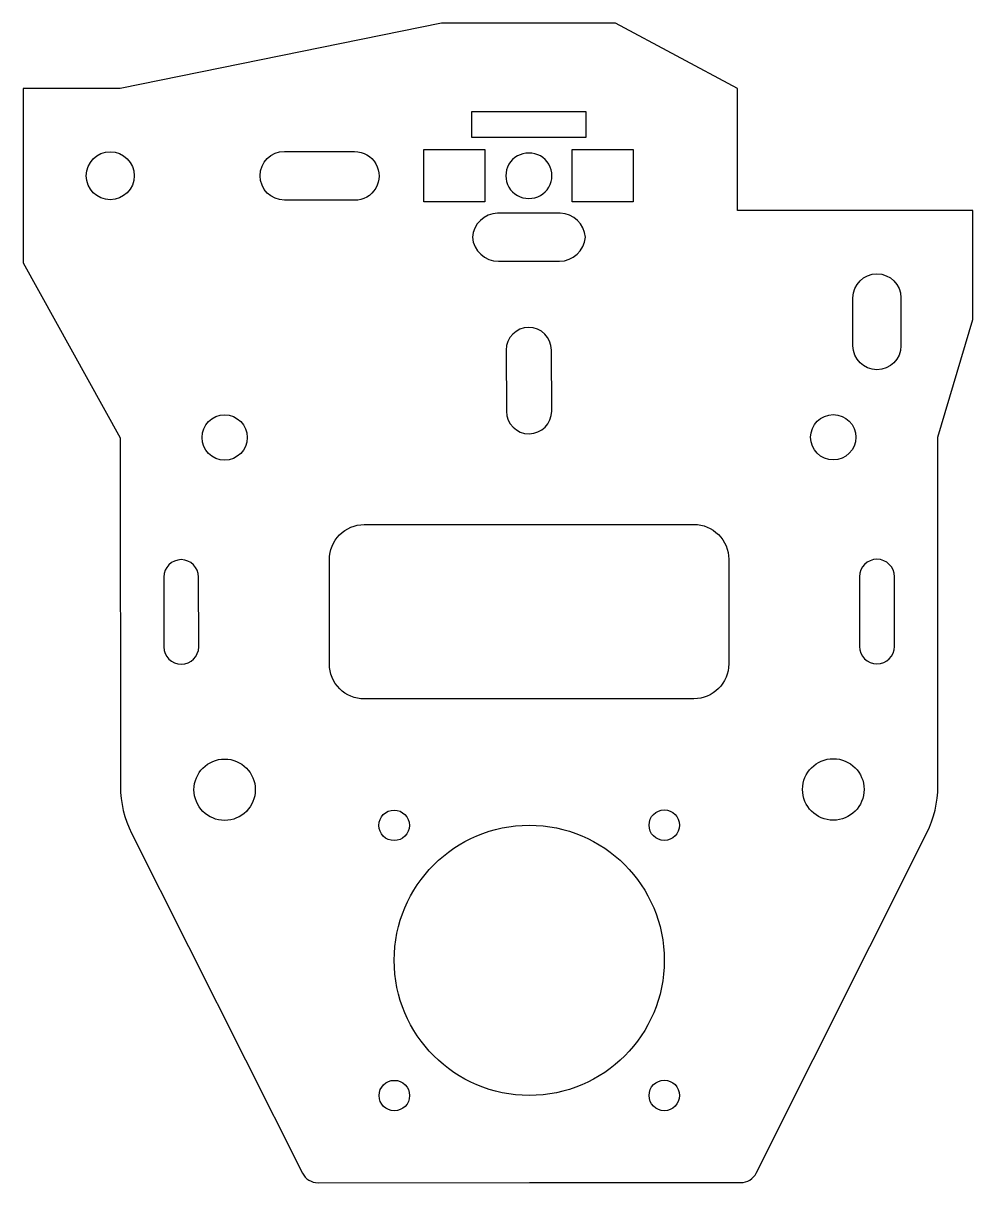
# Model space of a CAD drawing. Header units: millimetres. Extents: x -1167 to -1058, y -44 to 89.
import ezdxf

# ---------------------------------------------------------------- set-up
doc = ezdxf.new("R2010")
doc.units = ezdxf.units.MM
doc.layers.get('0').update_dxf_attribs({"linetype": 'CONTINUOUS'})

msp = doc.modelspace()

# ---------------------------------------------------------------- linework, layer by layer
for points in [[(-1099.48, 88.75), (-1119.48, 88.75), (-1156.34, 81.25), (-1167.48, 81.25), (-1167.48, 61.25), (-1156.35, 41.2), (-1156.31, 1.2, 0.116773), (-1155.03, -4.18), (-1135.42, -43.17, 0.283718), (-1133.63, -44.27), (-1109.37, -44.25), (-1085.12, -44.25, 0.283718), (-1083.33, -43.15), (-1063.76, -4.13, 0.116773), (-1062.49, 1.25), (-1062.49, 41.25), (-1058.48, 54.75), (-1058.48, 67.25), (-1085.48, 67.25), (-1085.48, 81.25)], [(-1137.48, 74.05), (-1133.89, 74.05), (-1129.43, 74.03, -1.004901), (-1129.45, 68.43), (-1133.48, 68.45), (-1137.48, 68.45, -1)], [(-1109.43, 73.85, 1.017327), (-1109.43, 68.65, 1.017327)], [(-1113.03, 66.95, 0.38085), (-1115.92, 64.19, 0.389199), (-1112.93, 61.45), (-1109.43, 61.45), (-1105.93, 61.45, 0.389199), (-1102.94, 64.2, 0.38085), (-1105.83, 66.95), (-1109.43, 66.95)], [(-1066.73, 57.25), (-1066.73, 51.75, -1), (-1072.23, 51.75), (-1072.23, 57.25, -1)], [(-1106.84, 51.26, 1), (-1112.04, 51.24), (-1112.01, 44.24, 1), (-1106.81, 44.26)], [(-1132.32, 15.23), (-1132.33, 27.23, -0.414214), (-1128.34, 31.23), (-1109.41, 31.25), (-1090.49, 31.25, -0.414214), (-1086.49, 27.25), (-1086.49, 15.25, -0.414214), (-1090.49, 11.25), (-1109.4, 11.25), (-1128.32, 11.23, -0.414214)], [(-1151.33, 17.21, 1), (-1147.33, 17.21), (-1147.34, 25.21, 1), (-1151.34, 25.21)], [(-1071.48, 17.25, 1), (-1067.48, 17.25), (-1067.48, 25.25, 1), (-1071.48, 25.25)]]:
    msp.add_lwpolyline(points, format="xyb", close=True)
for points in [[(-1109.43, 75.65), (-1115.98, 75.62), (-1115.99, 78.62), (-1102.88, 78.63), (-1102.89, 75.63)], [(-1121.48, 68.25), (-1121.48, 74.25), (-1114.48, 74.25), (-1114.48, 68.25)], [(-1104.48, 74.25), (-1097.48, 74.25), (-1097.48, 68.25), (-1104.48, 68.25)]]:
    msp.add_lwpolyline(points, close=True)
for centre, radius in [((-1157.48, 71.25), 2.75), ((-1144.35, 41.22), 2.6), ((-1074.49, 41.25), 2.6), ((-1144.35, 0.82), 3.52), ((-1074.49, 0.85), 3.53), ((-1124.9, -3.27), 1.75), ((-1093.89, -3.25), 1.75), ((-1109.39, -18.75), 15.5), ((-1124.87, -34.27), 1.75), ((-1093.89, -34.25), 1.75)]:
    msp.add_circle(centre, radius)

doc.saveas('drawing.dxf')
